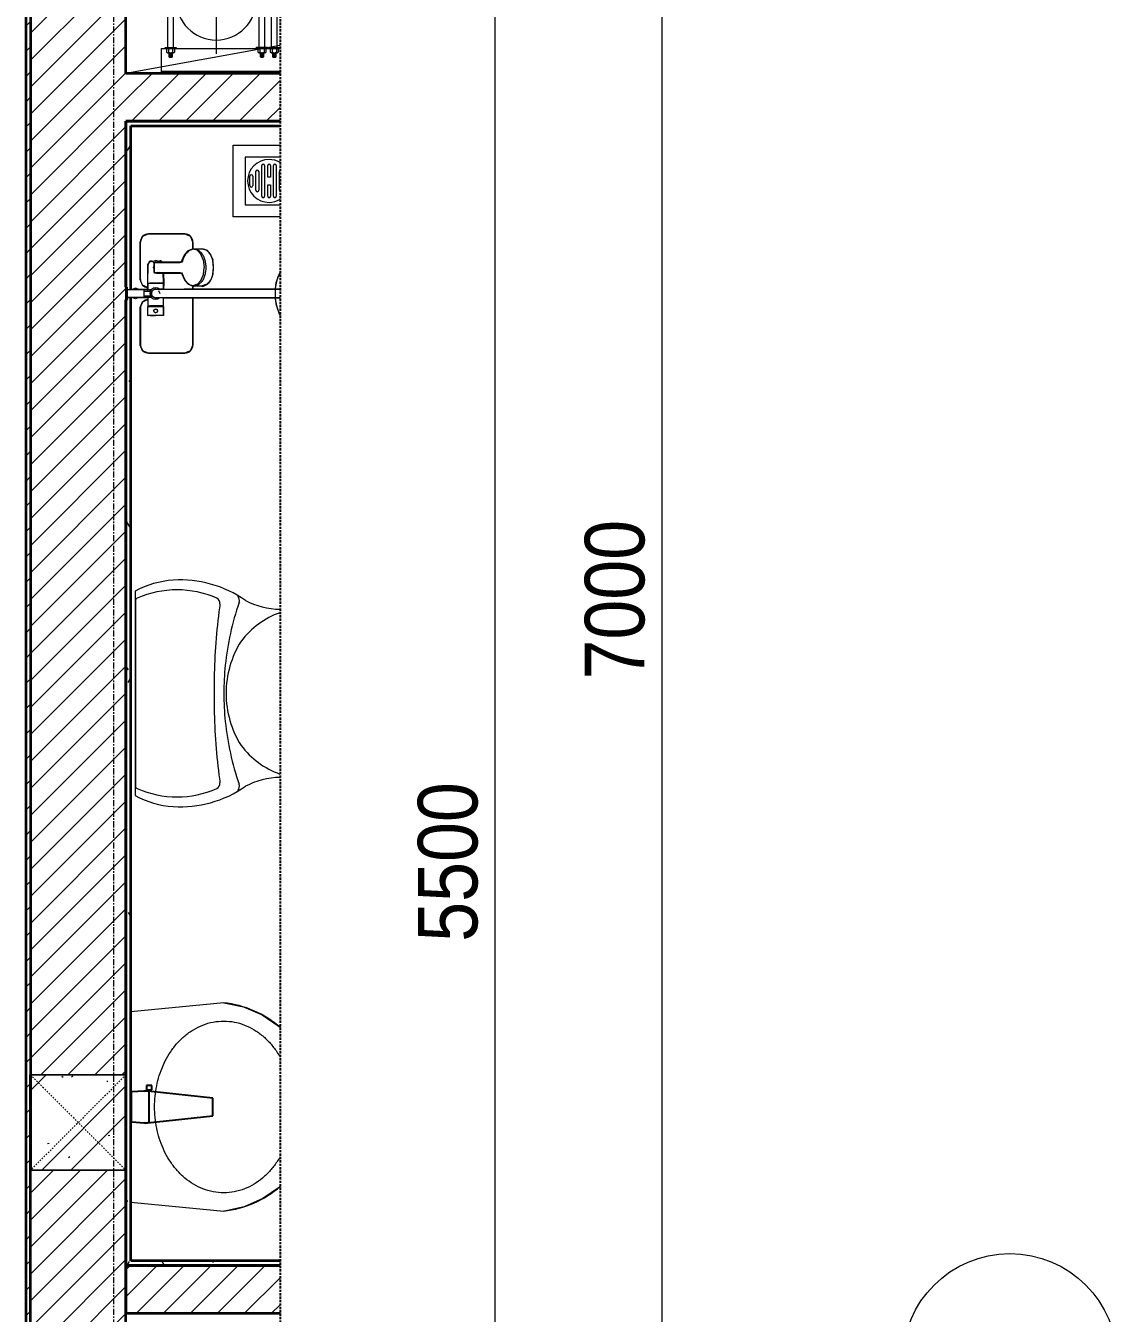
# Model space of a CAD drawing. Header units: millimetres. Extents: x 75804 to 125408, y 2002 to 35126.
# Drawn here: x 94659 to 96948, y 28537 to 31237 of the extents above; entities that cross this region are included whole.
import ezdxf

# ---------------------------------------------------------------- set-up
doc = ezdxf.new("R2010")
doc.units = ezdxf.units.MM
for name, pattern in [('Dash', [6, 3, -3]), ('Dash - Tight', [4.5, 3, -1.5]), ('Grid Line', [22.225, 12.7, -3.175, 3.175, -3.175]), ('Hidden', [7.14375, 4.7625, -2.38125]), ('IMPORT-CENTER _3_', [10.16, 6.35, -1.27, 1.27, -1.27])]:
    doc.linetypes.add(name, pattern=pattern)
for name, color, linetype, lineweight in [('0-2', 10, 'Continuous', 5), ('0-3', 250, 'Continuous', 18), ('A-ANNO-DIMS', 211, 'Continuous', 9), ('A-ANNO-DIMS-50', 211, 'Continuous', 9), ('A-DETL-GENF-1', 92, 'Dash - Tight', 18), ('A-DETL-GENF-2', 92, 'Hidden', 25), ('A-DETL-MBND-1', 253, 'Continuous', 18), ('A-WALL', 113, 'Continuous', 18), ('A-WALL-1', 113, 'Continuous', 35), ('A-WALL-2', 7, 'Continuous', 35), ('A-WALL-PATT-1', 111, 'Continuous', 18), ('A-WALL-PATT-2', 254, 'Continuous', 18), ('G-IMPT', 8, 'Continuous', 18), ('G-IMPT-1', 8, 'IMPORT-CENTER _3_', 18), ('I-WALL-1', 7, 'Continuous', 35), ('I-WALL-2', 2, 'Continuous', 35), ('M-EQPM', 50, 'Continuous', 18), ('M-EQPM-1', 250, 'Continuous', 18), ('P-SANR-FIXT', 6, 'Continuous', 18), ('P-SANR-FIXT-1', 250, 'Continuous', 18), ('P-SANR-FIXT-2', 253, 'Continuous', 18), ('P-SANR-FIXT-3', 221, 'Continuous', 25), ('S-COLS', 52, 'Continuous', 18), ('S-COLS-3', 52, 'Dash', 18), ('S-COLS-4', 254, 'Continuous', 18), ('S-COLS-5', 52, 'Continuous', 35), ('S-COLS-HDLN', 52, 'Dash', 18), ('S-GRID-1', 1, 'Grid Line', 9), ('S-GRID-IDEN', 1, 'Continuous', 9)]:
    doc.layers.add(name, color=color, linetype=linetype, lineweight=lineweight)
doc.styles.add('UTM Avo', font='', dxfattribs={"width": 0.9, "height": 125})
doc.styles.get('UTM Avo').set_extended_font_data('UTM Avo')
doc.dimstyles.new('1_Dim_chi_tiet_2_5', dxfattribs={"dimscale": 304.8, "dimtxt": 124.912619, "dimasz": 0.19685, "dimexe": 0.164042, "dimexo": 0.0625, "dimgap": 0.016404, "dimtad": 1, "dimdec": 0, "dimrnd": 5, "dimzin": 0, "dimdsep": 46, "dimtxsty": 'UTM Avo', "dimblk1": 'OBLIQUE', "dimblk2": 'OBLIQUE', "dimsah": 1, "dimcen": 0.09, "dimdle": 0.164042, "dimazin": 0, "dimtfac": 1, "dimtdec": 4, "dimtix": 1, "dimtmove": 0, "dimatfit": 3, "dimfxl": 0.328084, "dimfxlon": 1, "dimtvp": 1, "dimtolj": 1, "dimtzin": 0, "dimarcsym": 2})
pattern_1 = [(0, (0, 0), (203.2, 50.8), [16.764, -135.636, 16.764, -135.636, -812.8]), (0, (0, 0), (203.2, 50.8), [-304.8, 16.764, -288.036, 16.764, -135.636, -355.6]), (0, (0, 0), (203.2, 50.8), [-762, 16.764, -84.836, 16.764, -237.236]), (120, (76.2, 25.4), (-145.59409, 150.576362), [16.764, -135.636, 16.764, -135.636, -812.8]), (120, (76.2, 25.4), (-145.59409, 150.576362), [-304.8, 16.764, -288.036, 16.764, -135.636, -355.6]), (120, (76.2, 25.4), (-145.59409, 150.576362), [-762, 16.764, -84.836, 16.764, -237.236]), (240, (101.6, 127), (-57.60591, -201.376362), [16.764, -135.636, 16.764, -135.636, -812.8]), (240, (101.6, 127), (-57.60591, -201.376362), [-304.8, 16.764, -288.036, 16.764, -135.636, -355.6]), (240, (101.6, 127), (-57.60591, -201.376362), [-762, 16.764, -84.836, 16.764, -237.236])]
pattern_2 = [(45, (11291.85, 0), (-28.284271, 28.284271), [])]
pattern_3 = [(50, (11291.85, 0), (364.3679, -31.8783), [38.1, -419.1]), (355, (11291.85, 0), (-70.4859, 382.1133), [30.48, -335.28]), (100.451, (11322.2, -2.66), (293.885, 350.2334), [32.38, -356.18]), (46.184, (11291.85, 101.6), (542.1585, -84.0858), [57.15, -628.65]), (96.636, (11337.03, 94.6), (474.805, 494.8554), [48.57, -534.27]), (351.184, (11291.85, 101.6), (474.8102, 494.85), [45.72, -502.92]), (21, (11342.65, 76.2), (303.2285, -204.5305), [38.1, -419.1]), (326, (11342.65, 76.2), (123.6039, 368.376), [30.48, -335.28]), (71.451, (11367.92, 59.16), (426.8341, 163.8427), [32.38, -356.18]), (37.5, (11291.85, 0), (6.17665, 169.11015), [3.353, -327.863, 3.353, -337.007, -336.55]), (37.5, (11291.85, 0), (6.17665, 169.11015), [-671.576, 3.353, -333.197]), (7.5, (11291.85, 0), (133.63888, 200.3615), [3.353, -190.703, 3.353, -320.243, -128.27]), (7.5, (11291.85, 0), (133.63888, 200.3615), [-517.652, 3.353, -124.917]), (327.5, (11178.57, 0), (271.18182, -11.45836), [3.353, -123.647, 3.353, -392.887, -525.78]), (327.5, (11178.57, 0), (271.18182, -11.45836), [-523.24, 3.353, -522.427]), (317.5, (11127.77, 0), (296.2585, 50.85285), [3.353, -161.747, 3.353, -259.791, -373.38]), (317.5, (11127.77, 0), (296.2585, 50.85285), [-428.244, 3.353, -370.027]), (45, (11291.85, 0), (-125.7236, 125.7236), []), (45, (11291.85, 190.5), (-125.7236, 125.7236), [])]

# ---------------------------------------------------------------- blocks, each defined once
blk = doc.blocks.new('93925000_0001 - 93925000_top_dwg_93925000_T-V4-TKCS_THANG MÁY TM2 - MẶT BẰNG TẦNG 1')
at = {"layer": 'P-SANR-FIXT'}
for p, q in [((-125, -47.4), (-125, -123.4)), ((-29.3, -30.4), (-108, -30.4)), ((-46.3, -78.4), (-46.3, -46.7)), ((-27.2, -47.1), (-26.1, -47.1)), ((21.5, -45.9), (60.6, -46.7)), ((29.3, -30.4), (108, -30.4)), ((125, -47.4), (125, -123.4)), ((-27.2, -77.9), (-26.1, -77.9)), ((-9, -323.1), (-9, -62.5)), ((9, -62.5), (9, -323.1)), ((43, -78.7), (21.5, -79.2)), ((43, -64.7), (43, -117.7)), ((65.8, -117.7), (65.8, -64.7)), ((42.7, -117.9), (42.7, -117.9)), ((43.2, -117.6), (43.2, -117.5)), ((65.6, -117.5), (65.6, -117.6)), ((66.1, -117.9), (66.1, -117.9)), ((-108, -140.4), (-9, -140.4)), ((9, -140.4), (16.1, -140.4)), ((15.4, -159.1), (15.8, -143.3)), ((108, -140.4), (92.7, -140.4)), ((93, -143.3), (93.4, -159.1))]:
    blk.add_line(p, q, dxfattribs=at)
at = {"layer": 'P-SANR-FIXT', "flags": 128}
for points in [[(-45.8, -46.1), (-27.2, -46.1), (-27.2, -78.9), (-45.8, -78.9)], [(-26.1, -46), (-26.1, -78.9), (-9, -79)], [(21.5, -47.4), (21.5, -79.1), (9, -79)]]:
    blk.add_lwpolyline(points, dxfattribs=at)
at = {"layer": 'P-SANR-FIXT'}
blk.add_circle((-36.5, -62.5), 3.95, dxfattribs=at)
for centre, radius, start, end in [((-108, -47.4), 17, 90, 180), ((-45.8, -46.6), 0.5, 90, 180), ((-29.3, -47.4), 17, 4.7626, 90), ((0, -62.5), 12, 318.5904, 221.4096), ((0, -62.5), 9, 90, 180.0008), ((0, -62.5), 9, 360, 90), ((29.3, -47.4), 17, 90, 175.2374), ((59.7, -57.1), 10.5, 38.6491, 85.492), ((108, -47.4), 17, 360, 90), ((-45.8, -78.4), 0.5, 180, 270), ((45.7, -61.8), 2.59, 155.1929, 175.7071), ((45.9, -61.8), 2.75, 130.8294, 155.1929), ((46.1, -62.1), 3.08, 110.5459, 130.8294), ((54.4, -334.8), 275.9, 88.2683, 91.7343), ((-11.1, -67.1), 76.9, 1.7693, 4.1075), ((65.2, -72.4), 3.46, 323.2522, 79.3541), ((-108, -123.4), 17, 180, 270), ((37.1, -144.9), 21.6, 151.4775, 157.9654), ((39.3, -146.1), 24, 145.4892, 151.4815), ((41.5, -147.6), 26.8, 139.9517, 145.4927), ((43.6, -149.4), 29.5, 134.7867, 139.9744), ((46.2, -152), 33.2, 130.0223, 134.7808), ((47.7, -153.8), 35.5, 125.4414, 130.0144), ((49.9, -156.8), 39.2, 121.1773, 125.4365), ((50.6, -157.9), 40.5, 119.697, 121.1761), ((51, -158.7), 41.5, 117.0276, 119.7085), ((52.2, -161.1), 44.1, 113.3199, 117.0258), ((51.7, -159.9), 42.8, 109.7779, 113.2977), ((52.5, -162.2), 45.2, 106.1472, 109.7766), ((53.2, -164.5), 47.7, 103.9355, 106.1665), ((39.1, -108.2), 10.4, 284.3956, 285.5116), ((40.8, -114.2), 4.19, 285.5116, 289.9665), ((40.2, -112.5), 6, 289.9665, 292.7061), ((41.4, -115.3), 2.96, 292.7061, 296.5405), ((41.3, -115.1), 3.16, 296.9591, 300.8286), ((41.8, -115.8), 2.26, 300.8286, 305.287), ((42.1, -116.4), 1.64, 305.287, 309.9326), ((42.6, -116.9), 0.906, 309.9326, 315.24), ((66.5, -116.6), 1.39, 229.6335, 235.1234), ((66.3, -116.8), 1.08, 225.1702, 229.6335), ((67.3, -115.4), 2.79, 235.1234, 238.7439), ((67.2, -115.6), 2.6, 238.7439, 243.4573), ((67.8, -114.4), 3.89, 243.9189, 246.8313), ((68.1, -113.8), 4.52, 246.843, 250.4792), ((68.3, -113.2), 5.24, 250.478, 254.0406), ((68.5, -112.7), 5.75, 254.0357, 256.0561), ((55.4, -165.2), 48.4, 73.8659, 76.0481), ((56.2, -162.4), 45.5, 70.241, 73.86), ((57.4, -159.2), 42.1, 66.6693, 70.2637), ((56.5, -161.3), 44.3, 62.9815, 66.6728), ((58, -158.4), 41.1, 60.2783, 62.9855), ((57.7, -158.9), 41.7, 58.8444, 60.2824), ((59.2, -156.4), 38.7, 54.5377, 58.8482), ((60.9, -154), 35.8, 50.0034, 54.5405), ((62.8, -151.7), 32.8, 45.1921, 50.0042), ((65, -149.6), 29.8, 40.0487, 45.1896), ((87.6, -128.4), 1.5, 180, 187.5386), ((87.6, -128.4), 1.5, 258.6057, 270), ((67.2, -147.7), 26.8, 34.5125, 40.0422), ((69.4, -146.2), 24.2, 28.5363, 34.4919), ((73.8, -143.9), 19.2, 21.6374, 28.9183), ((108, -123.4), 17, 270, 360), ((32.7, -159), 17.3, 181.3198, 222.2619), ((32.6, -143.6), 16.9, 172.414, 179.1297), ((33.7, -143.7), 17.9, 164.9525, 172.4168), ((35.2, -144.2), 19.5, 157.9614, 164.9563), ((76, -159), 17.4, 317.3098, 358.6393), ((71.2, -145), 22.1, 15.4436, 21.6374), ((76.8, -143.4), 16.2, 7.1859, 15.4436), ((73.9, -143.8), 19.1, 1.2699, 7.1859), ((54.2, -123), 60.6, 259.1395, 270.1494), ((54.2, -119.5), 64.1, 270.1494, 280.3637), ((0, -412.5), 100, 64.3706, 115.6294)]:
    blk.add_arc(centre, radius, start, end, dxfattribs=at)
for points, degree in [([(-12.9, 0), (-12.9, -1.5), (-12.9, -3)], 2), ([(12.9, 0), (0, 0), (-12.8, 0)], 2), ([(12.8, 0), (12.9, 0), (12.9, 0)], 2), ([(12.9, 0), (12.9, -1.5), (12.9, -3)], 2), ([(-12.9, -3), (0, -3), (12.8, -3)], 2), ([(-12.8, -3), (-12.9, -3), (-12.9, -3)], 2), ([(-8.5, -3.8), (-8.5, -20.9), (-8.5, -38)], 2), ([(8.5, -3.8), (8.5, -20.9), (8.5, -38)], 2), ([(-5, -46), (-15.5, -46), (-26.1, -46)], 2), ([(-8.5, -38), (0, -38), (8.5, -38)], 2), ([(-5, -38), (-5, -44.8), (-5, -51.6)], 2), ([(5, -38), (5, -44.8), (5, -51.6)], 2), ([(5, -46), (13.3, -46), (21.5, -46)], 2), ([(43.2, -61.6), (43.1, -62.2), (43.3, -62.8), (43, -63.5), (43, -64.1), (43, -64.7)], 5), ([(46.1, -59), (45.8, -59), (45.6, -59), (45.4, -59.1), (45.2, -59.1), (45, -59.2)], 5), ([(65.6, -61.6), (65.6, -60.8), (65.5, -60), (64.3, -59), (63.5, -59), (62.7, -59)], 5), ([(42.8, -182.5), (33, -180.6), (24.7, -176.4), (19.9, -170.7)], 3), ([(88.8, -170.8), (83.9, -176.5), (75.6, -180.7), (65.8, -182.5)], 3)]:
    blk.add_open_spline(points, degree=degree, dxfattribs=at)
for points, weights in [([(-9.3, -3), (-8.5, -3), (-8.5, -3.8)], [1, 0.707106775639, 1]), ([(9.3, -3), (8.5, -3), (8.5, -3.8)], [1, 0.707106765177, 1]), ([(21.5, -45.9), (21.5, -45.7), (21.5, -47.4)], [0.874147445041, 0.908470869121, 1]), ([(67.9, -74.4), (66.9, -75.7), (65.8, -76.4)], [1, 0.991614392871, 1]), ([(54.4, -167.3), (15.8, -167.3), (15.8, -143.6)], [1, 0.707106781187, 1]), ([(93, -143.6), (93, -167.3), (54.4, -167.3)], [1, 0.707106781187, 1])]:
    blk.add_rational_spline(points, weights, degree=2, dxfattribs=at)
blk.add_open_spline([(68, -50.6), (68.4, -51.1), (68.6, -51.7), (68.7, -53.5), (68.2, -54.7), (66.1, -57), (64.6, -58.1), (62.7, -59)], degree=3, knots=[0.3623591, 0.3623591, 0.3623591, 0.3623591, 0.4991435, 0.4991435, 0.7494159, 0.7494159, 0.9564651, 0.9564651, 0.9564651, 0.9564651], dxfattribs=at)
blk = doc.blocks.new('93925000_0001 - 93925000_top_dwg-V5-TKCS_THANG MÁY TM2 - MẶT BẰNG TẦNG 1')
blk.add_blockref('93925000_0001 - 93925000_top_dwg_93925000_T-V4-TKCS_THANG MÁY TM2 - MẶT BẰNG TẦNG 1', (0, 0))
blk = doc.blocks.new('93925000_0001 - 93925000_3D_low_dwg-V6-TKCS_THANG MÁY TM2 - MẶT BẰNG TẦNG 1')
at = {"layer": 'P-SANR-FIXT'}
for p, q in [((-13, 0.4), (-12.1, 0.4)), ((-13, -2.4), (-13, 0.4)), ((-12.1, 0.4), (-9.1, 0.4)), ((-9.1, 0.4), (-5, 0.4)), ((-5, 0.4), (0, 0.4)), ((0, 0.4), (5.1, 0.4)), ((5.1, 0.4), (9, 0.4)), ((9, 0.4), (12, 0.4)), ((12, 0.4), (13, 0.4)), ((13, -2.4), (13, 0.4)), ((-12.1, -2.4), (-13, -2.4)), ((-9.1, -2.4), (-12.1, -2.4)), ((-11.1, -20.1), (-8.9, -14.6)), ((-8.9, -25.2), (-11.1, -20.1)), ((-5, -2.4), (-9.1, -2.4)), ((-8.9, -45.6), (-8.9, -10)), ((-8.5, -53.6), (-8.5, -2.4)), ((0, -2.4), (-5, -2.4)), ((5.1, -2.4), (0, -2.4)), ((5.1, -2.4), (9, -2.4)), ((8.5, -2.4), (8.5, -53.6)), ((8.9, -10), (8.9, -45.6)), ((11.1, -20.1), (8.9, -15)), ((8.9, -25.6), (11.1, -20.1)), ((9, -2.4), (12, -2.4)), ((12, -2.4), (13, -2.4)), ((13, -2.4), (12, -2.4)), ((-125, -47), (-120, -35)), ((-120, -35), (-125, -47)), ((-125, -123), (-125, -47)), ((-125, -47), (-125, -123)), ((-120, -35), (-108, -30)), ((-108, -30), (-120, -35)), ((-108, -30), (-29.2, -30)), ((-29.2, -30), (-108, -30)), ((-46.3, -45.7), (-27.2, -45.6)), ((-46.3, -46.9), (-46.3, -45.7)), ((-46.3, -50.5), (-46.3, -46.9)), ((-46.3, -50.5), (-46.3, -56.1)), ((-29.2, -30), (-17.2, -35)), ((-17.2, -35), (-29.2, -30)), ((-27.2, -46.8), (-27.2, -45.6)), ((-27.2, -46.8), (-27.2, -50.4)), ((-27.2, -56), (-27.2, -50.4)), ((-26.1, -46.8), (-26.1, -45.6)), ((-8.5, -45.6), (-26.1, -45.6)), ((-26.1, -46.8), (-26.1, -50.4)), ((-26.1, -56), (-26.1, -50.4)), ((-17.2, -35), (-12.8, -45.6)), ((-12.8, -45.6), (-17.2, -35)), ((-8.5, -53.6), (-11.2, -57.7)), ((-8.5, -53.6), (-11.2, -57.7)), ((-4.4, -50.9), (-8.5, -53.6)), ((-4.4, -50.9), (-8.5, -53.6)), ((0, -53.1), (-5.4, -54.9)), ((-4.6, -51), (-4.4, -50.9)), ((0, -50.1), (-4.4, -50.9)), ((4.4, -50.9), (0, -50.1)), ((2.5, -54.1), (0, -53.1)), ((4.4, -50.9), (4.6, -51)), ((4.4, -50.9), (8.5, -53.6)), ((4.4, -50.9), (8.5, -53.6)), ((21.5, -45.6), (8.5, -45.6)), ((11.1, -57.5), (8.5, -53.6)), ((11.2, -57.7), (8.5, -53.6)), ((11.2, -57.7), (8.5, -53.6)), ((17.2, -35), (12.8, -45.6)), ((12.8, -45.6), (17.2, -35)), ((17.2, -35), (29.2, -30)), ((17.2, -35), (29.2, -30)), ((21.5, -45.6), (60.6, -46.1)), ((21.5, -46.8), (21.5, -45.6)), ((21.5, -46.8), (21.5, -50.4)), ((21.5, -56), (21.5, -50.4)), ((29.2, -30), (108, -30)), ((108, -30), (29.2, -30)), ((60.6, -46.1), (66.7, -50.3)), ((66.7, -50.3), (69.5, -62.1)), ((108, -30), (120, -35)), ((120, -35), (108, -30)), ((120, -35), (125, -47)), ((125, -47), (120, -35)), ((125, -47), (125, -123)), ((125, -123), (125, -47)), ((-46.3, -56.1), (-46.3, -62.1)), ((-46.3, -68.1), (-46.3, -62.1)), ((-46.3, -73.7), (-46.3, -68.1)), ((-46.3, -77.3), (-46.3, -73.7)), ((-46.3, -78.5), (-46.3, -77.3)), ((-46.3, -78.5), (-27.2, -78.6)), ((-40.5, -62.1), (-39.4, -59.4)), ((-40.5, -62.1), (-39.3, -64.9)), ((-36.6, -58.1), (-39.4, -59.4)), ((-36.5, -66.1), (-39.3, -64.9)), ((-36.6, -58.1), (-33.6, -59.3)), ((-33.6, -64.8), (-36.5, -66.1)), ((-33.6, -59.3), (-32.5, -62.1)), ((-33.6, -64.8), (-32.5, -62.1)), ((-27.2, -62.1), (-27.2, -56)), ((-27.2, -68.2), (-27.2, -62.1)), ((-27.2, -73.8), (-27.2, -68.2)), ((-27.2, -77.4), (-27.2, -73.8)), ((-27.2, -78.6), (-27.2, -77.4)), ((-26.1, -62.1), (-26.1, -56)), ((-26.1, -68.2), (-26.1, -62.1)), ((-26.1, -73.8), (-26.1, -68.2)), ((-26.1, -77.4), (-26.1, -73.8)), ((-26.1, -78.6), (-26.1, -77.4)), ((-26.1, -78.6), (-9, -78.6)), ((-11.1, -57.5), (-12, -62.1)), ((-11.2, -57.7), (-12, -62.1)), ((-12, -62.1), (-11.2, -66.5)), ((-12, -62.1), (-11.2, -66.5)), ((-11.1, -57.5), (-11.2, -57.7)), ((-11.1, -66.7), (-11.2, -66.5)), ((-11.2, -66.5), (-9, -69.8)), ((-11.1, -66.7), (-9, -69.9)), ((-5.4, -54.9), (-9, -62.1)), ((-9, -62.1), (-8.3, -63.4)), ((-9, -62.1), (-9, -66.3)), ((-9, -79.5), (-9, -66.3)), ((-9, -79.5), (-9, -94.5)), ((-6.3, -55.7), (-5.4, -54.9)), ((6.4, -68.5), (0, -71.1)), ((9, -62.1), (6.4, -55.7)), ((9, -62.1), (9, -66.5)), ((9, -79.6), (9, -66.5)), ((9, -69.8), (11.2, -66.5)), ((9, -69.8), (11.2, -66.5)), ((9, -69.8), (11.1, -66.7)), ((9, -78.6), (21.5, -78.6)), ((9, -79.6), (9, -94.6)), ((11.1, -57.5), (11.2, -57.7)), ((11.1, -66.7), (12, -62.1)), ((11.1, -66.7), (11.2, -66.5)), ((12, -62.1), (11.2, -57.7)), ((12, -62.1), (11.2, -57.7)), ((11.2, -66.5), (12, -62.1)), ((21.5, -62.1), (21.5, -56)), ((21.5, -68.2), (21.5, -62.1)), ((21.5, -73.8), (21.5, -68.2)), ((21.5, -77.4), (21.5, -73.8)), ((21.5, -78.6), (21.5, -77.4)), ((21.5, -78.6), (44.3, -78.3)), ((43.3, -68.3), (43.7, -64)), ((43.3, -68.3), (44.3, -66.3)), ((44.3, -70.3), (43.3, -68.3)), ((44.3, -58.6), (44.2, -112.9)), ((65.4, -58.6), (44.3, -58.6)), ((52.7, -58.6), (54.8, -57.9)), ((54.8, -57.9), (56.9, -58.6)), ((65.4, -58.6), (65.4, -112.9)), ((66.3, -68.3), (65.4, -66.3)), ((65.4, -70.2), (66.3, -68.3)), ((65.6, -74.6), (66.7, -73.9)), ((66.3, -68.3), (65.8, -62.4)), ((66.7, -73.9), (69.5, -62.1)), ((-9, -94.5), (-9, -122.1)), ((9, -94.6), (9, -122.1)), ((-120, -135), (-125, -123)), ((-125, -123), (-120, -135)), ((-9, -122.1), (-9, -323.1)), ((9, -323.1), (9, -122.1)), ((16, -140.4), (19, -131.1)), ((27.2, -123.6), (19, -131.1)), ((42.7, -116.4), (27.2, -123.6)), ((44.2, -112.9), (42.7, -116.4)), ((65.4, -112.9), (67, -116.4)), ((67, -116.4), (82.2, -123.4)), ((82.2, -123.4), (90.4, -130.7)), ((90.4, -130.7), (93.7, -140.4)), ((125, -123), (120, -135)), ((120, -135), (125, -123)), ((-108, -140), (-120, -135)), ((-120, -135), (-108, -140)), ((-9, -140), (-108, -140)), ((-108, -140), (-9, -140)), ((16.1, -140), (9, -140)), ((9, -140), (16.1, -140)), ((16, -140.4), (16, -160.1)), ((19.3, -150.1), (16, -140.4)), ((16, -160.1), (18.8, -169)), ((19.3, -169.7), (16, -160.1)), ((27.5, -157.3), (19.3, -150.1)), ((27.5, -157.3), (39.8, -162.4)), ((70.6, -162.2), (82.5, -157.2)), ((90.7, -149.6), (82.5, -157.2)), ((90.7, -149.6), (93.7, -140.4)), ((93.7, -160.1), (90.7, -169.3)), ((108, -140), (93.6, -140)), ((93.6, -140), (108, -140)), ((93.7, -140.4), (93.7, -160.1)), ((108, -140), (120, -135)), ((108, -140), (120, -135)), ((25.5, -175.3), (19.3, -169.7)), ((27.2, -176.8), (25.5, -175.3)), ((27.2, -176.8), (27.4, -176.9)), ((27.5, -177), (27.4, -177)), ((39.8, -182), (27.5, -177)), ((39.6, -182), (54.8, -183.9)), ((39.8, -162.4), (54.8, -164.2)), ((39.8, -182), (54.8, -183.9)), ((70.6, -162.2), (54.8, -164.2)), ((54.8, -183.9), (69.9, -181.9)), ((54.8, -183.9), (69.3, -182.2)), ((69.9, -181.9), (69.3, -182.2)), ((69.9, -181.9), (70.6, -181.9)), ((82.5, -176.8), (70.6, -181.9)), ((82.2, -177), (79.6, -178.1)), ((90.7, -169.3), (82.5, -176.8)), ((90.6, -169.4), (88.2, -171.6)), ((-42.5, -321.4), (-45.4, -323.1)), ((-21.4, -314.2), (-42.5, -321.4)), ((-9, -312.8), (-21.4, -314.2)), ((22.5, -314.4), (9, -312.9)), ((43, -321.6), (22.5, -314.4)), ((45.5, -323.1), (43, -321.6))]:
    blk.add_line(p, q, dxfattribs=at)
blk = doc.blocks.new('93925000_0001 - FMM 93925000-V7-TKCS_THANG MÁY TM2 - MẶT BẰNG TẦNG 1')
for name in ['93925000_0001 - 93925000_3D_low_dwg-V6-TKCS_THANG MÁY TM2 - MẶT BẰNG TẦNG 1', '93925000_0001 - 93925000_top_dwg-V5-TKCS_THANG MÁY TM2 - MẶT BẰNG TẦNG 1']:
    blk.add_blockref(name, (0, 0))
blk = doc.blocks.new('bonruatreo - Chậu rửa-348246-TKCS_THANG MÁY TM2 - MẶT BẰNG TẦNG 1')
at = {"layer": 'P-SANR-FIXT-2'}
for p, q in [((-218.6, 205), (-199.4, 10)), ((199.4, 10), (218.6, 205))]:
    blk.add_line(p, q, dxfattribs=at)
at = {"layer": 'P-SANR-FIXT-2', "flags": 128}
for points in [[(-218.6, 205), (-209.7, 246.6), (-192.9, 285.8), (-168.9, 321), (-166.7, 323.1)], [(166.9, 323.1), (168, 322), (192.2, 287), (209.2, 247.9), (218.4, 206.4), (218.6, 205)]]:
    blk.add_lwpolyline(points, dxfattribs=at)
at = {"layer": 'P-SANR-FIXT-2'}
for start, end in [(139.15, 173.475), (6.525, 40.85)]:
    blk.add_arc((0, 180), 220, start, end, dxfattribs=at)
for points, knots in [([(-180, 205), (-180, 212.4), (-178.6, 227.3), (-172.4, 248.8), (-162.5, 268.9), (-149.4, 287), (-133.8, 303), (-118.4, 314.8), (-108.2, 321.1), (-104.3, 323.4)], [-1, -1, -1, -1, -0.9565217, -0.9130435, -0.8695652, -0.826087, -0.7826087, -0.7391304, -0.7124327, -0.7124327, -0.7124327, -0.7124327]), ([(104.3, 323.4), (108.2, 321.1), (118.4, 314.8), (133.8, 302.9), (149.5, 287), (162.5, 268.8), (172.4, 248.8), (178.6, 227.3), (180, 212.4), (180, 205)], [-0.2875757, -0.2875757, -0.2875757, -0.2875757, -0.2608696, -0.2173913, -0.173913, -0.1304348, -0.0869565, -0.0434783, 0, 0, 0, 0])]:
    blk.add_open_spline(points, degree=3, knots=knots, dxfattribs=at)
blk.add_open_spline([(180, 205), (180, 197.6), (178.6, 182.7), (172.4, 161.2), (162.5, 141.2), (149.5, 123), (133.8, 107.1), (116.1, 93.4), (96.9, 82.1), (76.5, 73.2), (55.2, 66.5), (33.3, 62.1), (11.1, 59.9), (-11.2, 59.9), (-33.3, 62.1), (-55.2, 66.5), (-76.5, 73.2), (-96.9, 82.1), (-116.1, 93.4), (-133.8, 107), (-149.4, 123), (-162.5, 141.1), (-172.4, 161.2), (-178.6, 182.7), (-180, 197.6), (-180, 205)], degree=3, dxfattribs=at)
at = {"layer": 'P-SANR-FIXT-3'}
for p, q in [((-18.5, 182.5), (-32.2, 52.9)), ((18.5, 182.5), (-18.5, 182.5)), ((33, 45.4), (18.5, 182.5)), ((-35.6, 54.2), (-44.7, 54.2)), ((-44.7, 54.2), (-44.7, 42.8)), ((-35.6, 52.9), (-35.6, 54.2)), ((-44.7, 42.8), (-35.6, 42.8)), ((-32.2, 52.9), (-35.6, 52.9)), ((-35.6, 44.2), (-35.6, 52.9)), ((-35.6, 42.8), (-35.6, 44.2)), ((-35.6, 44.2), (-33.1, 44.2)), ((-32.2, 52.9), (-33.1, 44.2)), ((-33, 37.3), (-31.4, 12.2)), ((32.7, 48.5), (-32.7, 48.5)), ((31.4, 12.2), (33, 37.3)), ((-30.2, 11), (30.2, 11))]:
    blk.add_line(p, q, dxfattribs=at)
for centre, radius, start, end in [((5.5, 41.4), 38.7, 175.8543, 186.034), ((-5.5, 41.4), 38.7, 353.966, 6.034), ((-30.1, 12.3), 1.3, 183.5997, 268.7722), ((30.1, 12.3), 1.3, 271.2278, 356.4003)]:
    blk.add_arc(centre, radius, start, end, dxfattribs=at)
blk = doc.blocks.new('TOILET - TOILET-V8-TKCS_THANG MÁY TM2 - MẶT BẰNG TẦNG 1')
at = {"layer": 'P-SANR-FIXT-2'}
for p, q in [((214.2, -19.1), (-214.2, -19.1)), ((194, -19.9), (-194, -19.9))]:
    blk.add_line(p, q, dxfattribs=at)
for centre, radius, start, end in [((-46.1, -111.1), 191.6, 151.2809, 176.4513), ((-9.8, -107.2), 207.3, 156.2862, 203.7138), ((-193.7, -26.4), 6.48, 92.3168, 156.2862), ((193.7, -26.4), 6.48, 23.7138, 87.6832), ((9.8, -107.2), 207.3, 336.2862, 23.7138), ((46.1, -111.1), 191.6, 3.5487, 28.7191), ((1.9, -114.1), 239.7, 176.4513, 195.2961), ((-1.9, -114.1), 239.7, 344.7039, 3.5487), ((-4, -115.7), 233.6, 195.2961, 215.2147), ((-14.3, -1400.4), 1215.6, 90.3974, 97.407), ((0, -3462.8), 3278, 89.6026, 90.3974), ((14.3, -1400.4), 1215.6, 82.593, 89.6026), ((4, -115.7), 233.6, 324.7853, 344.7039), ((-189.1, -185.5), 11.7, 205.4105, 277.5788), ((0.6, -792.1), 586.9, 95.8322, 108.9927), ((178.9, -2951.3), 2778.4, 97.2351, 97.5788), ((0, -416), 206.1, 90, 122.0732), ((0, -786.7), 581.5, 84.1678, 95.8322), ((0, -416), 206.1, 57.9268, 90), ((-0.6, -792.1), 586.9, 71.0073, 84.1678), ((-178.9, -2951.3), 2778.4, 82.4212, 82.7649), ((189.1, -185.5), 11.7, 262.4212, 334.5895), ((-195, -224.1), 13.8, 230.6724, 288.9927), ((-0.4, -384), 179.5, 127.4036, 160.1152), ((0.4, -384), 179.5, 19.8848, 52.5964), ((195, -224.1), 13.8, 251.0073, 309.3276), ((-343.5, -327.4), 167.3, 1.467, 27.38), ((343.5, -327.4), 167.3, 152.62, 178.533)]:
    blk.add_arc(centre, radius, start, end, dxfattribs=at)
blk = doc.blocks.new('THU NUOC - THU NUOC-V9-TKCS_THANG MÁY TM2 - MẶT BẰNG TẦNG 1')
at = {"layer": 'A-DETL-MBND-1'}
for p, q in [((-66.3, -18.7), (-66.3, 79.4)), ((-66.3, 79.4), (83.7, 79.4)), ((58.7, 54.4), (-41.3, 54.4)), ((-41.3, 54.4), (-41.3, -18.7)), ((58.7, -18.7), (58.7, 54.4)), ((83.7, 79.4), (83.7, -18.7)), ((-11, 32.1), (28.5, 32.1)), ((-1.1, 44.5), (18.5, 44.5)), ((18.5, 38.5), (-1.1, 38.5)), ((-23.3, 19.6), (40.9, 19.6)), ((40.9, 13.6), (-23.3, 13.6)), ((-23.3, 7.2), (0.7, 7.2)), ((0.7, 1.2), (-23.3, 1.2)), ((28.5, 26.1), (-11, 26.1)), ((0.7, 7.2), (0.7, 1.2)), ((16.7, 1.2), (16.7, 7.2)), ((16.7, 7.2), (40.9, 7.2)), ((40.9, 1.2), (16.7, 1.2)), ((-23.3, -4.8), (40.9, -4.8)), ((40.9, -10.8), (-23.3, -10.8)), ((-11, -17.3), (28.5, -17.3))]:
    blk.add_line(p, q, dxfattribs=at)
for centre, radius, start, end in [((8.7, 4.4), 45, 0, 180), ((8.7, 4.4), 45, 360, 180), ((-11, 29.1), 3, 90, 270), ((-1.1, 41.5), 3, 90, 270), ((18.5, 41.5), 3, 270, 90), ((28.5, 29.1), 3, 270, 90), ((8.7, 4.4), 45, 180, 211.0091), ((8.7, 4.4), 45, 180, 211.0091), ((-23.3, 16.6), 3, 90, 270), ((-23.3, 4.2), 3, 90, 270), ((40.9, 16.6), 3, 270, 90), ((40.9, 4.2), 3, 270, 90), ((8.7, 4.4), 45, 328.9909, 0), ((8.7, 4.4), 45, 328.9909, 360), ((-23.3, -7.8), 3, 90, 270), ((-11, -20.3), 3, 90, 135), ((28.5, -20.3), 3, 45, 90), ((40.9, -7.8), 3, 270, 90)]:
    blk.add_arc(centre, radius, start, end, dxfattribs=at)
blk = doc.blocks.new('NCV_TKTC_TANG 1_rvt-2-TKCS_THANG MÁY TM2 - MẶT BẰNG TẦNG 1')
at = {"layer": 'A-WALL-PATT-2'}
h = blk.add_hatch(dxfattribs=at)
h.set_pattern_fill('FP_4', color=256, style=0, pattern_type=2)
h.set_pattern_definition(pattern_1)
h.paths.add_polyline_path([(83900.7, 31026.9), (83900.7, 31036.9), (83577.6, 31036.9), (83577.6, 31026.9), (83774.3, 31026.9)])
h = blk.add_hatch(dxfattribs=at)
h.set_pattern_fill('FP_4', color=256, style=0, pattern_type=2)
h.set_pattern_definition(pattern_1)
h.paths.add_polyline_path([(83587.6, 28636.9), (83587.6, 30666.9), (83580, 30666.3), (83580, 30662.4), (83577.6, 30662.4), (83577.6, 28636.9)])
h.paths.add_polyline_path([(83587.6, 30683.9), (83587.6, 31026.9), (83577.6, 31026.9), (83577.6, 30688.4), (83580, 30688.4), (83580, 30683.9)])
h = blk.add_hatch(dxfattribs=at)
h.set_pattern_fill('FP_1', color=256, style=0, pattern_type=2)
h.set_pattern_definition([(45, (0, 0), (-28.284271, 28.284271), [])])
h.paths.add_polyline_path([(83577.6, 28536.9), (83900.7, 28536.9), (83900.7, 28636.9), (83577.6, 28636.9), (83577.6, 28628)])
h = blk.add_hatch(dxfattribs=at)
h.set_pattern_fill('FP_4', color=256, style=0, pattern_type=2)
h.set_pattern_definition(pattern_1)
h.paths.add_polyline_path([(83900.7, 28636.9), (83900.7, 28646.9), (83587.6, 28646.9), (83587.6, 28636.9), (83774.3, 28636.9)])
at = {"layer": 'A-WALL-2'}
for p, q in [((83900.7, 28636.9), (83577.6, 28636.9)), ((83577.6, 28636.9), (83577.6, 28536.9)), ((83577.6, 28536.9), (83900.7, 28536.9))]:
    blk.add_line(p, q, dxfattribs=at)
at = {"layer": 'I-WALL-1'}
for p, q in [((83900.7, 31036.9), (83577.6, 31036.9)), ((83577.6, 31036.9), (83577.6, 31026.9)), ((83577.6, 31026.9), (83577.6, 30688.4)), ((83587.6, 31026.9), (83900.7, 31026.9)), ((83587.6, 30683.9), (83587.6, 31026.9)), ((83577.6, 30662.4), (83577.6, 28636.9)), ((83587.6, 28646.9), (83587.6, 30666.9)), ((83577.6, 28636.9), (83587.6, 28636.9)), ((83900.7, 28646.9), (83587.6, 28646.9)), ((83587.6, 28636.9), (83900.7, 28636.9))]:
    blk.add_line(p, q, dxfattribs=at)
at = {"layer": 'M-EQPM-1', "rotation": 90.0000000000001}
blk.add_blockref('THU NUOC - THU NUOC-V9-TKCS_THANG MÁY TM2 - MẶT BẰNG TẦNG 1', (83882, 30902.8), dxfattribs=at)
at = {"layer": 'P-SANR-FIXT-1'}
for name, p, rotation in [('93925000_0001 - FMM 93925000-V7-TKCS_THANG MÁY TM2 - MẶT BẰNG TẦNG 1', (83577.6, 30675.4), 90), ('TOILET - TOILET-V8-TKCS_THANG MÁY TM2 - MẶT BẰNG TẦNG 1', (83577.6, 29836.9), 89.9999999999999), ('bonruatreo - Chậu rửa-348246-TKCS_THANG MÁY TM2 - MẶT BẰNG TẦNG 1', (83577.6, 28969.6), 269.9999999999997)]:
    blk.add_blockref(name, p, dxfattribs=dict(at, rotation=rotation))
blk = doc.blocks.new('TKTC_XREF_251221_MB TANG 1 - TKTC_XREF_260130_MB TANG 1_dwg_CUM U_DN100-V10-TKCS_THANG MÁY TM2 - MẶT BẰNG TẦNG 1')
at = {"layer": 'G-IMPT'}
blk.add_hatch(color=256, dxfattribs=at).paths.add_polyline_path([(0, 61), (0, 57), (14.8, 55.1), (28.5, 49.4), (40.3, 40.3), (49.4, 28.5), (55.1, 14.8), (57, 0), (55.1, -14.8), (49.4, -28.5), (40.3, -40.3), (28.5, -49.4), (14.8, -55.1), (0, -57), (0, -61), (15.8, -58.9), (30.5, -52.8), (43.1, -43.1), (52.8, -30.5), (58.9, -15.8), (61, 0), (58.9, 15.8), (52.8, 30.5), (43.1, 43.1), (30.5, 52.8), (15.8, 58.9)])
for p, q in [((-79.1, 66.6), (-79.1, 63.4)), ((-76.6, 66.6), (-76.6, 63.4)), ((-74.6, 66.6), (-74.6, 63.4)), ((-72.7, 69.3), (-72.7, 60.7)), ((-66.9, 67.9), (-71.7, 67.9)), ((-66.9, 62.1), (-71.7, 62.1)), ((-65, 69), (0, 69)), ((-79.1, -63.4), (-79.1, -66.6)), ((-76.6, -63.4), (-76.6, -66.6)), ((-74.6, -63.4), (-74.6, -66.6)), ((-72.7, -60.7), (-72.7, -69.3)), ((-66.9, -62.1), (-71.7, -62.1)), ((-66.9, -67.9), (-71.7, -67.9)), ((-65, -69), (0, -69))]:
    blk.add_line(p, q, dxfattribs=at)
at = {"layer": 'G-IMPT', "flags": 128}
for points in [[(-72.7, 67.6), (-78.1, 67.6), (-78.1, 62.4), (-72.7, 62.4)], [(-71.7, 59.2), (-66.9, 59.2), (-66.9, 70.8), (-71.7, 70.8)], [(-66.9, 70.8), (-66.9, 72.7), (-65, 72.7), (-65, 57.3), (-66.9, 57.3), (-66.9, 59.2)], [(-65, 61), (0, 61), (0, 57)], [(-72.7, -62.4), (-78.1, -62.4), (-78.1, -67.6), (-72.7, -67.6)], [(-71.7, -70.8), (-66.9, -70.8), (-66.9, -59.2), (-71.7, -59.2)], [(-66.9, -59.2), (-66.9, -57.3), (-65, -57.3), (-65, -72.7), (-66.9, -72.7), (-66.9, -70.8)], [(-65, -61), (0, -61), (0, -57)]]:
    blk.add_lwpolyline(points, dxfattribs=at)
at = {"layer": 'G-IMPT'}
for centre, radius, start, end in [((-78.1, 66.6), 0.96, 90, 180), ((-78.1, 63.4), 0.96, 180, 270), ((-71.1, 69.3), 1.56, 112.6199, 247.3801), ((-67.9, 65), 4.8, 143.1301, 216.8699), ((-71.1, 60.7), 1.56, 112.6199, 247.3801), ((0, 0), 69, 270, 90), ((0, 0), 61, 270, 90), ((0, 0), 57, 270, 90), ((-78.1, -63.4), 0.96, 90, 180), ((-78.1, -66.6), 0.96, 180, 270), ((-71.1, -60.7), 1.56, 112.6199, 247.3801), ((-67.9, -65), 4.8, 143.1301, 216.8699), ((-71.1, -69.3), 1.56, 112.6199, 247.3801)]:
    blk.add_arc(centre, radius, start, end, dxfattribs=at)
blk = doc.blocks.new('TKTC_XREF_251221_MB TANG 1 - TKTC_XREF_260130_MB TANG 1_dwg_$cc-V11-TKCS_THANG MÁY TM2 - MẶT BẰNG TẦNG 1')
at = {"layer": 'G-IMPT'}
blk.add_circle((0, 0), 0.5, dxfattribs=at)
for centre, radius, start, end in [((0, 0), 0.5, 90, 270), ((0.188, 0.25), 0.313, 126.8699, 233.1301), ((-0.188, -0.25), 0.313, 306.8699, 53.1301)]:
    blk.add_arc(centre, radius, start, end, dxfattribs=at)
at = {"layer": 'G-IMPT-1'}
for p, q in [((0, -0.673), (0, 0.673)), ((-0.673, 0), (0.673, 0))]:
    blk.add_line(p, q, dxfattribs=at)
blk = doc.blocks.new('TKTC_XREF_251221_MB TANG 1 - TKTC_XREF_260130_MB TANG 1_dwg_CUM U_DN100-V12-TKCS_THANG MÁY TM2 - MẶT BẰNG TẦNG 1')
at = {"layer": 'G-IMPT'}
blk.add_hatch(color=256, dxfattribs=at).paths.add_polyline_path([(0, 61), (0, 57), (1.7, 56.8), (21, 56.8), (15.8, 58.9)])
for p, q in [((-79.1, 66.6), (-79.1, 63.4)), ((-76.6, 66.6), (-76.6, 63.4)), ((-74.6, 66.6), (-74.6, 63.4)), ((-72.7, 69.3), (-72.7, 60.7)), ((-66.9, 67.9), (-71.7, 67.9)), ((-66.9, 62.1), (-71.7, 62.1)), ((-65, 69), (0, 69))]:
    blk.add_line(p, q, dxfattribs=at)
at = {"layer": 'G-IMPT', "flags": 128}
for points in [[(-72.7, 67.6), (-78.1, 67.6), (-78.1, 62.4), (-72.7, 62.4)], [(-71.7, 59.2), (-66.9, 59.2), (-66.9, 70.8), (-71.7, 70.8)], [(-66.9, 70.8), (-66.9, 72.7), (-65, 72.7), (-65, 57.3), (-66.9, 57.3), (-66.9, 59.2)], [(-65, 61), (0, 61), (0, 57)]]:
    blk.add_lwpolyline(points, dxfattribs=at)
at = {"layer": 'G-IMPT'}
for centre, radius, start, end in [((-78.1, 66.6), 0.96, 90, 180), ((-78.1, 63.4), 0.96, 180, 270), ((-71.1, 69.3), 1.56, 112.6199, 247.3801), ((-67.9, 65), 4.8, 143.1301, 216.8699), ((-71.1, 60.7), 1.56, 112.6199, 247.3801), ((0, 0), 69, 56.9895, 90), ((0, 0), 61, 71.9396, 90), ((0, 0), 57, 89.1341, 90)]:
    blk.add_arc(centre, radius, start, end, dxfattribs=at)
blk = doc.blocks.new('TKTC_XREF_251221_MB TANG 1 - TKTC_XREF_260130_MB TANG 1_dwg-4202109-TKCS_THANG MÁY TM2 - MẶT BẰNG TẦNG 1')
at = {"layer": 'G-IMPT'}
blk.add_line((-119251, -370205.3), (-119499.2, -370205.3), dxfattribs=at)
at = {"layer": 'G-IMPT', "flags": 128}
blk.add_lwpolyline([(-119499.2, -370207.2), (-119499.2, -370157.2), (-119251, -370157.2)], dxfattribs=at)
at = {"extrusion": (0, 0, -1), "xscale": 168.0000000000956, "yscale": 168.0000000000956, "zscale": -168.0000000000956, "rotation": 269.9277821117897}
blk.add_blockref('TKTC_XREF_251221_MB TANG 1 - TKTC_XREF_260130_MB TANG 1_dwg_$cc-V11-TKCS_THANG MÁY TM2 - MẶT BẰNG TẦNG 1', (119384.7, -370055.6), dxfattribs=at)
at = {"xscale": 1.473684210526311, "yscale": 1.473684210526311, "zscale": 1.473684210526311, "rotation": 90.07221788661575}
for name, p in [('TKTC_XREF_251221_MB TANG 1 - TKTC_XREF_260130_MB TANG 1_dwg_CUM U_DN100-V10-TKCS_THANG MÁY TM2 - MẶT BẰNG TẦNG 1', (-119384.7, -370059.2)), ('TKTC_XREF_251221_MB TANG 1 - TKTC_XREF_260130_MB TANG 1_dwg_CUM U_DN100-V12-TKCS_THANG MÁY TM2 - MẶT BẰNG TẦNG 1', (-119167.3, -370059.2))]:
    blk.add_blockref(name, p, dxfattribs=at)
blk = doc.blocks.new('TKTC_XREF_251221_MB TANG 1 - TKTC_XREF_251221_MB TANG 1-2038492-TKCS_THANG MÁY TM2 - MẶT BẰNG TẦNG 1')
blk.add_blockref('TKTC_XREF_251221_MB TANG 1 - TKTC_XREF_260130_MB TANG 1_dwg-4202109-TKCS_THANG MÁY TM2 - MẶT BẰNG TẦNG 1', (169499.1, 384109.7))
blk = doc.blocks.new('G1_SOF - BO TRU - 200x200-3050151-TKCS_THANG MÁY TM2 - MẶT BẰNG TẦNG 1')
at = {"layer": 'S-COLS-HDLN'}
for p, q in [((-100, 100), (100, -100)), ((100, 100), (-100, -100))]:
    blk.add_line(p, q, dxfattribs=at)
blk = doc.blocks.new('BORDER VIEW - BORDER VIEW-1938873-TKCS_THANG MÁY TM2 - MẶT BẰNG TẦNG 1')
at = {"layer": 'A-DETL-GENF-2'}
blk.add_line((6948.1, 8350), (6948.1, 150), dxfattribs=at)
blk = doc.blocks.new('Grid - M_Grid Head - Circle-353313-TKCS_THANG MÁY TM2 - MẶT BẰNG TẦNG 1')
at = {"layer": 'S-GRID-IDEN'}
blk.add_circle((0, 0), 4.5, dxfattribs=at)
blk = doc.blocks.new('DIMBLOCK66-TKCS_THANG MÁY TM2 - MẶT BẰNG TẦNG 1')
at = {"layer": 'A-ANNO-DIMS-50', "lineweight": 25}
for p, q in [((95643.9, 32236.9), (95613.9, 32266.9)), ((95643.9, 32236.9), (95673.9, 32206.9)), ((95643.9, 26737.4), (95613.9, 26767.4)), ((95643.9, 26737.4), (95673.9, 26707.4))]:
    blk.add_line(p, q, dxfattribs=at)
at = {"layer": 'A-ANNO-DIMS-50'}
for p, q in [((95543.9, 32236.9), (95693.9, 32236.9)), ((95643.9, 32236.9), (95543.9, 32236.9)), ((95643.9, 26737.4), (95643.9, 32236.9)), ((95543.9, 26737.4), (95693.9, 26737.4)), ((95643.9, 26737.4), (95543.9, 26737.4))]:
    blk.add_line(p, q, dxfattribs=at)
at = {"layer": 'A-ANNO-DIMS-50', "color": 0, "insert": (95481.5, 29316), "char_height": 125, "width": 410.824, "attachment_point": 1, "rotation": 90, "line_spacing_factor": 1.110334, "style": 'UTM Avo'}
blk.add_mtext('5500', dxfattribs=at)
blk = doc.blocks.new('_Oblique')
at = {"color": 0, "linetype": 'ByBlock', "lineweight": -2}
blk.add_line((-0.5, -0.5), (0.5, 0.5), dxfattribs=at)
blk = doc.blocks.new('DIMBLOCK68-TKCS_THANG MÁY TM2 - MẶT BẰNG TẦNG 1')
at = {"layer": 'A-ANNO-DIMS-50', "lineweight": 25}
for p, q in [((95993.9, 33536.9), (95963.9, 33566.9)), ((95993.9, 33536.9), (96023.9, 33506.9)), ((95993.9, 26537.4), (95963.9, 26567.4)), ((95993.9, 26537.4), (96023.9, 26507.4))]:
    blk.add_line(p, q, dxfattribs=at)
at = {"layer": 'A-ANNO-DIMS-50'}
for p, q in [((95993.9, 26487.4), (95993.9, 33586.9)), ((95893.9, 33536.9), (96043.9, 33536.9)), ((95993.9, 33536.9), (95893.9, 33536.9)), ((95893.9, 26537.4), (96043.9, 26537.4)), ((95993.9, 26537.4), (95893.9, 26537.4))]:
    blk.add_line(p, q, dxfattribs=at)
at = {"layer": 'A-ANNO-DIMS-50', "color": 0, "insert": (95831.5, 29866), "char_height": 125, "width": 410.824, "attachment_point": 1, "rotation": 90, "line_spacing_factor": 1.110334, "style": 'UTM Avo'}
blk.add_mtext('7000', dxfattribs=at)

msp = doc.modelspace()

# ---------------------------------------------------------------- hatches: boundary and pattern name
at = {"layer": 'A-WALL-PATT-1'}
h = msp.add_hatch(dxfattribs=at)
h.set_pattern_fill('FP_3', color=256, style=0, pattern_type=2)
h.set_pattern_definition([(45, (11291.85, 0), (-26.516504, 26.516504), [])])
h.paths.add_polyline_path([(94659.4, 26737.4), (94669.4, 26737.4), (94669.4, 32236.9), (94659.4, 32236.9), (94659.4, 26747.4)])
h = msp.add_hatch(dxfattribs=at)
h.set_pattern_fill('FP_1', color=256, style=0, pattern_type=2)
h.set_pattern_definition(pattern_2)
h.paths.add_polyline_path([(94869.4, 25536.9), (94869.4, 28836.9), (94669.4, 28836.9), (94669.4, 25536.9)])
h.paths.add_polyline_path([(94669.4, 29036.9), (94869.4, 29036.9), (94869.4, 32236.9), (94669.4, 32236.9), (94669.4, 29181.3)])
h = msp.add_hatch(dxfattribs=at)
h.set_pattern_fill('FP_1', color=256, style=0, pattern_type=2)
h.set_pattern_definition(pattern_2)
h.paths.add_polyline_path([(94869.4, 31036.9), (95192.5, 31036.9), (95192.5, 31136.9), (94869.4, 31136.9)])
at = {"layer": 'S-COLS-4'}
h = msp.add_hatch(dxfattribs=at)
h.set_pattern_fill('FP_2', color=256, style=0, pattern_type=2)
h.set_pattern_definition(pattern_3)
h.paths.add_polyline_path([(94869.4, 28836.9), (94869.4, 29036.9), (94669.4, 29036.9), (94669.4, 28836.9), (94821.9, 28836.9)])
h = msp.add_hatch(dxfattribs=at)
h.set_pattern_fill('FP_2', color=256, style=0, pattern_type=2)
h.set_pattern_definition(pattern_3)
h.paths.add_polyline_path([(94869.4, 28836.9), (94869.4, 29036.9), (94669.4, 29036.9), (94669.4, 28836.9), (94821.9, 28836.9)])

# ---------------------------------------------------------------- linework, layer by layer
at = {"layer": '0-3'}
msp.add_line((95192.5, 31195.7), (94869.4, 31136.9), dxfattribs=at)
at = {"layer": 'A-WALL'}
for p, q in [((94669.4, 29036.9), (94869.4, 29036.9)), ((94869.4, 28836.9), (94669.4, 28836.9))]:
    msp.add_line(p, q, dxfattribs=at)
at = {"layer": 'A-WALL-1'}
for p, q in [((94669.4, 32236.9), (94669.4, 29036.9)), ((94869.4, 31136.9), (94869.4, 31536.9)), ((95192.5, 31136.9), (94869.4, 31136.9)), ((94869.4, 30688.4), (94869.4, 31036.9)), ((94869.4, 31036.9), (95192.5, 31036.9)), ((94869.4, 29036.9), (94869.4, 30662.4)), ((94869.4, 25536.9), (94869.4, 28836.9))]:
    msp.add_line(p, q, dxfattribs=at)
at = {"layer": 'I-WALL-2'}
for p, q in [((94659.4, 32226.9), (94659.4, 26747.4)), ((94669.4, 26737.4), (94669.4, 29036.9))]:
    msp.add_line(p, q, dxfattribs=at)
at = {"layer": 'S-COLS'}
for p, q in [((94869.4, 29036.9), (94669.4, 29036.9)), ((94669.4, 28836.9), (94869.4, 28836.9))]:
    msp.add_line(p, q, dxfattribs=at)
at = {"layer": 'S-COLS-5'}
for p, q in [((94669.4, 29036.9), (94669.4, 28836.9)), ((94869.4, 28836.9), (94869.4, 29036.9))]:
    msp.add_line(p, q, dxfattribs=at)
at = {"layer": 'S-GRID-1'}
msp.add_line((94844.4, 25577.6), (94844.4, 33425.7), dxfattribs=at)

# ---------------------------------------------------------------- block references
at = {"layer": '0-2'}
msp.add_blockref('NCV_TKTC_TANG 1_rvt-2-TKCS_THANG MÁY TM2 - MẶT BẰNG TẦNG 1', (11291.9, 0), dxfattribs=at)
at = {"layer": 'A-DETL-GENF-1'}
msp.add_blockref('BORDER VIEW - BORDER VIEW-1938873-TKCS_THANG MÁY TM2 - MẶT BẰNG TẦNG 1', (88244.4, 25336.9), dxfattribs=at)
at = {"layer": 'M-EQPM'}
msp.add_blockref('TKTC_XREF_251221_MB TANG 1 - TKTC_XREF_251221_MB TANG 1-2038492-TKCS_THANG MÁY TM2 - MẶT BẰNG TẦNG 1', (44944.4, 17236.9), dxfattribs=at)
at = {"layer": 'S-COLS-3'}
msp.add_blockref('G1_SOF - BO TRU - 200x200-3050151-TKCS_THANG MÁY TM2 - MẶT BẰNG TẦNG 1', (94769.4, 28936.9), dxfattribs=at)
at = {"layer": 'S-GRID-IDEN', "xscale": 49.99999999999998, "yscale": 49.99999999999998, "zscale": 49.99999999999998, "rotation": 89.99999999999982}
msp.add_blockref('Grid - M_Grid Head - Circle-353313-TKCS_THANG MÁY TM2 - MẶT BẰNG TẦNG 1', (96722.9, 28436.9), dxfattribs=at)

# ---------------------------------------------------------------- dimensions: what is measured, and where the dimension line sits
at = {"layer": 'A-ANNO-DIMS'}
for base, p1, p2, override, picture, middle in [((95993.8823, 33536.936), (95893.8823, 26537.3629), (95893.8823, 33536.936), {"dimpost": '<>', "dimfxl": 6999.573178}, 'DIMBLOCK68-TKCS_THANG MÁY TM2 - MẶT BẰNG TẦNG 1', (95924.1973, 30037.1494)), ((95643.8823, 32236.936), (95543.8823, 26737.3629), (95543.8823, 32236.936), {"dimpost": '<>', "dimfxl": 5499.573178}, 'DIMBLOCK66-TKCS_THANG MÁY TM2 - MẶT BẰNG TẦNG 1', (95574.1973, 29487.1494))]:
    dim = msp.add_linear_dim(base=base, p1=p1, p2=p2, angle=90, dimstyle='1_Dim_chi_tiet_2_5', override=override, dxfattribs=at)
    dim.commit()
    dim.dimension.update_dxf_attribs({"geometry": picture, "text_midpoint": middle})

doc.saveas('drawing.dxf')
